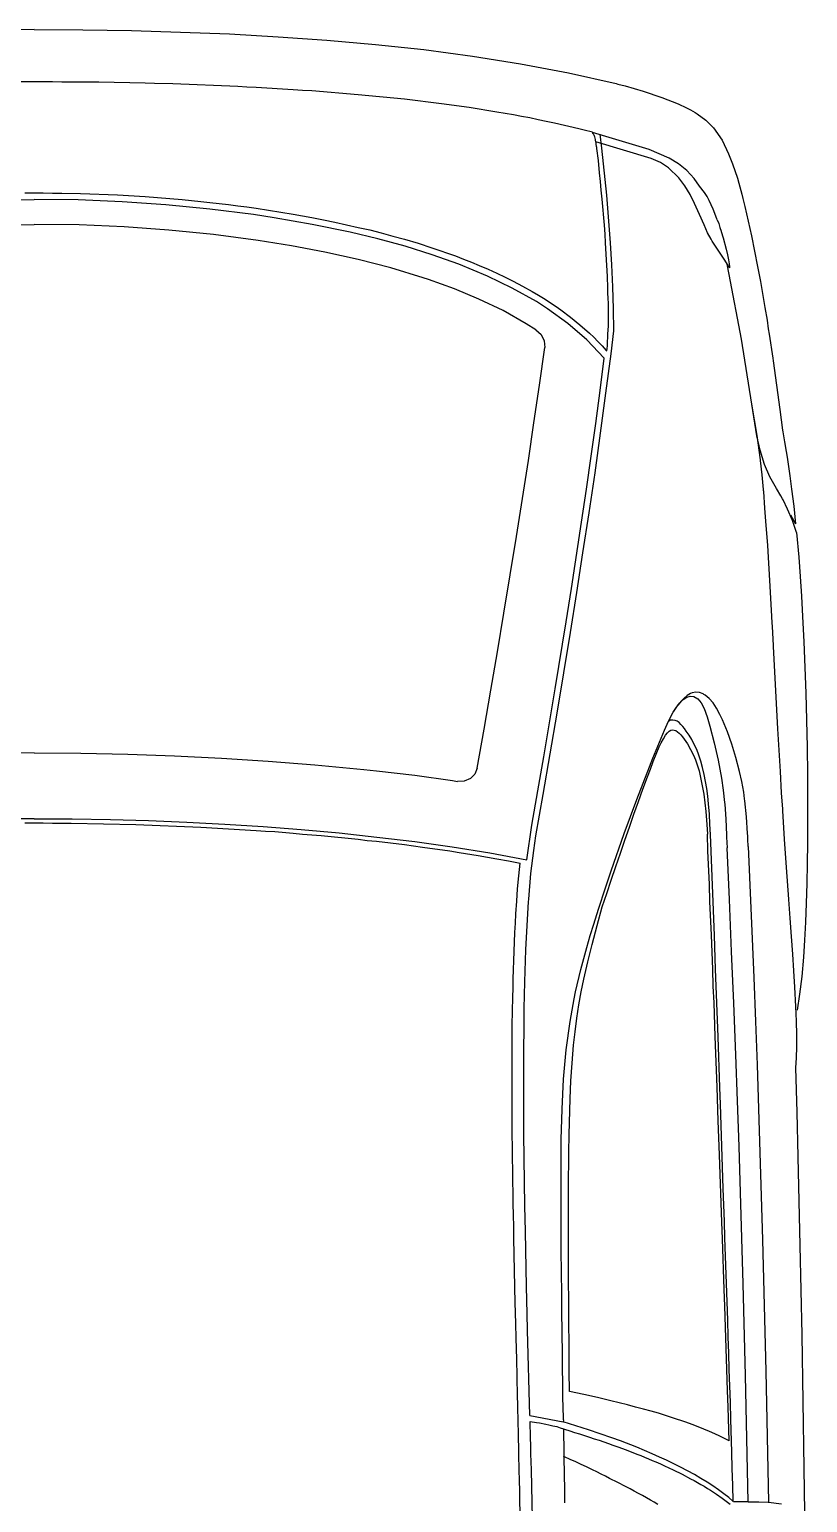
# Model space of a CAD drawing. Header units: millimetres. Extents: x -38686 to 870903, y -23218 to 232707.
# Drawn here: x 36920 to 37761, y 15950 to 17539 of the extents above; entities that cross this region are included whole.
import ezdxf

# ---------------------------------------------------------------- set-up
doc = ezdxf.new("R2010")
doc.units = ezdxf.units.MM
doc.header["$LTSCALE"] = 10
doc.layers.add('40 - Detail Outline', color=142, linetype='Continuous')

msp = doc.modelspace()

# ---------------------------------------------------------------- linework, layer by layer
at = {"layer": '40 - Detail Outline', "color": 252, "linetype": 'Continuous'}
for p, q in [((36924.98, 17539.495), (36872.18, 17539.095)), ((36924.98, 17539.495), (36977.78, 17539.095)), ((36977.78, 17539.095), (37030.38, 17538.295)), ((37030.38, 17538.295), (37083.18, 17536.695)), ((37083.18, 17536.695), (37135.98, 17534.695)), ((37135.98, 17534.695), (37188.58, 17531.695)), ((37188.58, 17531.695), (37241.18, 17527.895)), ((37241.18, 17527.895), (37293.78, 17523.295)), ((37293.78, 17523.295), (37346.18, 17517.695)), ((37346.18, 17517.695), (37398.58, 17510.695)), ((37398.58, 17510.695), (37450.58, 17502.495)), ((37450.58, 17502.495), (37502.38, 17492.695)), ((37502.38, 17492.695), (37553.98, 17481.095)), ((36944.98, 17482.895), (36904.98, 17482.895)), ((36954.98, 17482.695), (36944.98, 17482.895)), ((36974.98, 17482.695), (36954.98, 17482.695)), ((36984.98, 17482.495), (36974.98, 17482.695)), ((36994.98, 17482.495), (36984.98, 17482.495)), ((37044.98, 17481.495), (36994.98, 17482.495)), ((37054.98, 17481.095), (37044.98, 17481.495)), ((37074.98, 17480.695), (37054.98, 17481.095)), ((37144.98, 17477.895), (37074.98, 17480.695)), ((37154.98, 17477.295), (37144.98, 17477.895)), ((37164.98, 17476.895), (37154.98, 17477.295)), ((37204.98, 17474.495), (37164.98, 17476.895)), ((37214.98, 17473.695), (37204.98, 17474.495)), ((37224.98, 17473.095), (37214.98, 17473.695)), ((37274.98, 17469.095), (37224.98, 17473.095)), ((37553.98, 17481.095), (37555.78, 17480.495)), ((37555.78, 17480.495), (37563.58, 17478.695)), ((37563.58, 17478.695), (37582.98, 17472.895)), ((37324.98, 17464.095), (37274.98, 17469.095)), ((37364.98, 17459.295), (37324.98, 17464.095)), ((37394.98, 17455.095), (37364.98, 17459.295)), ((37582.98, 17472.895), (37602.98, 17466.095)), ((37602.98, 17466.095), (37620.78, 17459.095)), ((37620.78, 17459.095), (37629.78, 17454.895)), ((37424.98, 17450.295), (37394.98, 17455.095)), ((37433.78, 17448.895), (37424.98, 17450.295)), ((37442.78, 17447.295), (37433.78, 17448.895)), ((37451.58, 17445.695), (37442.78, 17447.295)), ((37460.58, 17444.095), (37451.58, 17445.695)), ((37469.38, 17442.095), (37460.58, 17444.095)), ((37478.18, 17440.295), (37469.38, 17442.095)), ((37629.78, 17454.895), (37634.18, 17452.695)), ((37634.18, 17452.695), (37639.18, 17449.895)), ((37639.18, 17449.895), (37641.38, 17448.495)), ((37641.38, 17448.495), (37650.58, 17441.495)), ((37650.58, 17441.495), (37658.98, 17433.295)), ((37487.18, 17438.295), (37478.18, 17440.295)), ((37513.58, 17432.295), (37487.18, 17438.295)), ((37519.38, 17430.895), (37513.58, 17432.295)), ((37528.18, 17428.695), (37519.38, 17430.895)), ((37528.18, 17427.495), (37527.78, 17427.495)), ((37589.38, 17410.095), (37528.07, 17428.46)), ((37528.78, 17427.095), (37528.18, 17427.495)), ((37529.38, 17426.495), (37528.78, 17427.095)), ((37529.78, 17425.895), (37529.38, 17426.495)), ((37529.98, 17425.295), (37529.78, 17425.895)), ((37538.38, 17411.495), (37536.38, 17426.495)), ((37658.98, 17433.295), (37668.38, 17420.095)), ((37530.38, 17424.495), (37529.98, 17425.295)), ((37530.78, 17423.495), (37530.38, 17424.495)), ((37531.18, 17422.095), (37530.78, 17423.495)), ((37531.38, 17420.895), (37531.18, 17422.095)), ((37531.58, 17419.495), (37531.38, 17420.895)), ((37531.78, 17418.295), (37531.58, 17419.495)), ((37591.78, 17400.095), (37531.748, 17418.319)), ((37532.18, 17416.895), (37531.78, 17418.295)), ((37532.38, 17415.695), (37532.18, 17416.895)), ((37532.58, 17413.095), (37532.38, 17415.695)), ((37532.78, 17412.095), (37532.58, 17413.095)), ((37532.98, 17410.895), (37532.78, 17412.095)), ((37534.58, 17397.895), (37532.98, 17410.895)), ((37543.78, 17360.495), (37538.38, 17411.495)), ((37610.98, 17400.495), (37589.58, 17410.095)), ((37668.38, 17420.095), (37675.18, 17405.295)), ((37535.98, 17384.895), (37534.58, 17397.895)), ((37601.58, 17395.895), (37591.78, 17400.095)), ((37610.38, 17390.095), (37601.58, 17395.895)), ((37620.98, 17394.295), (37610.98, 17400.495)), ((37630.18, 17387.095), (37620.98, 17394.295)), ((37675.18, 17405.295), (37679.58, 17394.495)), ((37679.58, 17394.495), (37684.78, 17378.895)), ((37536.98, 17375.495), (37535.98, 17384.895)), ((37621.38, 17379.495), (37610.38, 17390.095)), ((37627.98, 17370.695), (37621.38, 17379.495)), ((37638.18, 17378.495), (37630.18, 17387.095)), ((37643.847, 17370.495), (37638.18, 17378.495)), ((37684.78, 17378.895), (37686.18, 17373.695)), ((36914.98, 17363.095), (36934.98, 17363.095)), ((36934.98, 17363.095), (36944.98, 17362.895)), ((36944.98, 17362.895), (36954.98, 17362.895)), ((36954.98, 17362.895), (36974.98, 17362.495)), ((36974.98, 17362.495), (37014.98, 17360.895)), ((37537.78, 17366.095), (37536.98, 17375.495)), ((37538.78, 17356.495), (37537.78, 17366.095)), ((37633.58, 17361.295), (37627.98, 17370.695)), ((37649.18, 17363.495), (37643.847, 17370.495)), ((37651.98, 17359.295), (37649.18, 17363.495)), ((37686.18, 17373.695), (37689.58, 17361.895)), ((37689.58, 17361.895), (37690.78, 17356.895)), ((36877.38, 17355.495), (36924.98, 17356.095)), ((36972.58, 17355.495), (36924.98, 17356.095)), ((37019.98, 17353.495), (36972.58, 17355.495)), ((37014.98, 17360.895), (37044.98, 17359.095)), ((37067.38, 17350.295), (37019.98, 17353.495)), ((37044.98, 17359.095), (37084.98, 17355.895)), ((37114.78, 17345.695), (37067.38, 17350.295)), ((37084.98, 17355.895), (37104.98, 17353.895)), ((37104.98, 17353.895), (37114.98, 17352.695)), ((37114.98, 17352.695), (37124.98, 17351.695)), ((37124.98, 17351.695), (37134.98, 17350.495)), ((37134.98, 17350.495), (37144.98, 17349.095)), ((37144.98, 17349.095), (37154.98, 17347.895)), ((37154.98, 17347.895), (37164.98, 17346.495)), ((37164.98, 17346.495), (37204.98, 17340.095)), ((37541.18, 17328.295), (37538.78, 17356.495)), ((37547.78, 17309.295), (37543.78, 17360.495)), ((37638.58, 17351.495), (37633.58, 17361.295)), ((37643.98, 17339.695), (37638.58, 17351.495)), ((37654.38, 17354.895), (37651.98, 17359.295)), ((37656.58, 17350.295), (37654.38, 17354.895)), ((37658.58, 17345.495), (37656.58, 17350.295)), ((37690.78, 17356.895), (37692.98, 17348.295)), ((37692.98, 17348.295), (37699.98, 17316.695)), ((37161.98, 17339.695), (37114.78, 17345.695)), ((37184.38, 17336.295), (37161.98, 17339.695)), ((37225.58, 17329.095), (37184.38, 17336.295)), ((37204.98, 17340.095), (37224.98, 17336.495)), ((37224.98, 17336.495), (37237.58, 17334.095)), ((37237.58, 17334.095), (37249.98, 17331.495)), ((37249.98, 17331.495), (37262.58, 17328.695)), ((37648.78, 17328.495), (37643.98, 17339.695)), ((37660.58, 17340.895), (37658.58, 17345.495)), ((37662.83, 17334.145), (37660.58, 17340.895)), ((37662.83, 17334.145), (37664.58, 17329.895)), ((36876.38, 17328.495), (36924.98, 17329.095)), ((36973.58, 17328.495), (36924.98, 17329.095)), ((37022.18, 17326.495), (36973.58, 17328.495)), ((37070.58, 17322.895), (37022.18, 17326.495)), ((37118.98, 17318.095), (37070.58, 17322.895)), ((37167.18, 17311.695), (37118.98, 17318.095)), ((37266.58, 17320.695), (37225.58, 17329.095)), ((37262.58, 17328.695), (37274.98, 17325.895)), ((37296.18, 17313.495), (37266.58, 17320.695)), ((37274.98, 17325.895), (37287.58, 17323.095)), ((37287.58, 17323.095), (37299.98, 17319.895)), ((37299.98, 17319.895), (37312.58, 17316.495)), ((37312.58, 17316.495), (37324.98, 17313.095)), ((37541.78, 17318.695), (37541.18, 17328.295)), ((37542.38, 17309.295), (37541.78, 17318.695)), ((37652.58, 17320.095), (37648.78, 17328.495)), ((37656.38, 17313.295), (37652.58, 17320.095)), ((37664.58, 17329.895), (37665.98, 17325.695)), ((37665.98, 17325.695), (37667.18, 17321.695)), ((37667.18, 17321.695), (37667.38, 17321.295)), ((37667.38, 17321.295), (37669.38, 17314.695)), ((37669.38, 17314.695), (37672.58, 17302.495)), ((37699.98, 17316.695), (37706.58, 17283.495)), ((37203.18, 17305.895), (37167.18, 17311.695)), ((37239.18, 17299.095), (37203.18, 17305.895)), ((37274.98, 17291.095), (37239.18, 17299.095)), ((37325.78, 17305.495), (37296.18, 17313.495)), ((37324.98, 17313.095), (37339.78, 17308.695)), ((37355.18, 17296.295), (37325.78, 17305.495)), ((37339.78, 17308.695), (37354.78, 17303.895)), ((37354.78, 17303.895), (37363.38, 17301.095)), ((37363.38, 17301.095), (37371.78, 17298.095)), ((37543.18, 17297.095), (37542.38, 17309.295)), ((37549.18, 17285.495), (37547.78, 17309.295)), ((37657.58, 17311.095), (37656.38, 17313.295)), ((37669.18, 17293.695), (37657.58, 17311.095)), ((37672.58, 17302.495), (37673.98, 17296.295)), ((37310.38, 17282.095), (37274.98, 17291.095)), ((37383.98, 17286.095), (37355.18, 17296.295)), ((37371.78, 17298.095), (37380.38, 17295.095)), ((37380.38, 17295.095), (37388.98, 17291.695)), ((37414.98, 17273.295), (37383.98, 17286.095)), ((37388.98, 17291.695), (37397.38, 17288.495)), ((37397.38, 17288.495), (37405.98, 17284.895)), ((37405.98, 17284.895), (37415.58, 17280.695)), ((37544.38, 17272.695), (37543.18, 17297.095)), ((37550.18, 17261.695), (37549.18, 17285.495)), ((37671.18, 17290.495), (37669.18, 17293.695)), ((37673.98, 17285.895), (37671.18, 17290.495)), ((37675.98, 17274.895), (37673.78, 17286.295)), ((37673.98, 17296.295), (37675.18, 17290.895)), ((37675.98, 17282.495), (37673.98, 17285.895)), ((37675.18, 17290.895), (37675.98, 17286.495)), ((37675.98, 17286.495), (37676.38, 17283.495)), ((37676.38, 17282.295), (37675.98, 17282.495)), ((37676.38, 17283.495), (37676.38, 17282.295)), ((37706.58, 17283.495), (37709.58, 17267.295)), ((37345.38, 17271.495), (37310.38, 17282.095)), ((37350.98, 17269.495), (37345.38, 17271.495)), ((37379.18, 17259.495), (37350.98, 17269.495)), ((37441.58, 17260.295), (37414.98, 17273.295)), ((37415.58, 17280.695), (37424.98, 17276.495)), ((37424.98, 17276.495), (37433.78, 17272.295)), ((37433.78, 17272.295), (37442.38, 17267.895)), ((37442.38, 17267.895), (37452.78, 17262.495)), ((37544.78, 17260.495), (37544.38, 17272.695)), ((37689.18, 17205.095), (37675.98, 17274.895)), ((37709.58, 17267.295), (37714.38, 17239.495)), ((37405.58, 17248.495), (37379.18, 17259.495)), ((37467.58, 17245.895), (37441.58, 17260.295)), ((37452.78, 17262.495), (37462.98, 17256.695)), ((37462.98, 17256.695), (37469.98, 17252.695)), ((37469.98, 17252.695), (37476.98, 17248.295)), ((37544.98, 17254.895), (37544.78, 17260.495)), ((37545.18, 17249.495), (37544.98, 17254.895)), ((37550.98, 17237.895), (37550.18, 17261.695)), ((37431.58, 17236.095), (37405.58, 17248.495)), ((37456.58, 17221.895), (37431.58, 17236.095)), ((37479.78, 17238.095), (37467.58, 17245.895)), ((37476.98, 17248.295), (37483.78, 17243.895)), ((37501.58, 17222.095), (37479.78, 17238.095)), ((37483.78, 17243.895), (37488.98, 17240.495)), ((37488.98, 17240.495), (37493.98, 17236.895)), ((37493.98, 17236.895), (37504.38, 17229.095)), ((37545.38, 17243.895), (37545.18, 17249.495)), ((37545.38, 17238.495), (37545.38, 17243.895)), ((37545.58, 17232.895), (37545.38, 17238.495)), ((37551.38, 17214.095), (37550.98, 17237.895)), ((37714.38, 17239.495), (37716.78, 17225.695)), ((37466.98, 17215.295), (37456.58, 17221.895)), ((37522.18, 17204.495), (37501.58, 17222.095)), ((37504.38, 17229.095), (37514.58, 17220.695)), ((37514.58, 17220.695), (37524.98, 17211.695)), ((37544.98, 17211.095), (37545.38, 17219.295)), ((37545.38, 17227.495), (37545.58, 17232.895)), ((37545.38, 17219.295), (37545.38, 17227.495)), ((37716.78, 17225.695), (37718.18, 17216.495)), ((37466.98, 17215.295), (37472.78, 17210.095)), ((37472.78, 17210.095), (37476.18, 17203.295)), ((37476.18, 17203.295), (37476.58, 17196.095)), ((37540.98, 17184.895), (37522.18, 17204.495)), ((37524.98, 17211.695), (37529.78, 17207.295)), ((37529.78, 17207.295), (37534.18, 17202.695)), ((37544.58, 17202.695), (37544.98, 17206.895)), ((37544.98, 17206.895), (37544.98, 17211.095)), ((37548.38, 17189.495), (37551.38, 17214.095)), ((37700.38, 17135.095), (37689.18, 17205.095)), ((37718.18, 17216.495), (37719.18, 17210.495)), ((37719.18, 17210.495), (37723.18, 17184.895)), ((37470.98, 17155.495), (37476.58, 17196.095)), ((37534.18, 17202.695), (37538.78, 17197.895)), ((37538.78, 17197.895), (37543.18, 17193.095)), ((37542.78, 17146.895), (37548.38, 17189.495)), ((37543.18, 17193.095), (37543.78, 17192.495)), ((37543.78, 17192.895), (37543.98, 17194.495)), ((37543.78, 17192.495), (37543.78, 17192.895)), ((37543.98, 17194.495), (37544.38, 17198.695)), ((37544.38, 17198.695), (37544.58, 17202.695)), ((37536.38, 17149.695), (37540.98, 17184.895)), ((37723.18, 17184.895), (37723.58, 17181.695)), ((37723.58, 17181.695), (37730.78, 17129.295)), ((37464.98, 17114.895), (37470.98, 17155.495)), ((37531.78, 17114.295), (37536.38, 17149.695)), ((37536.98, 17103.895), (37542.78, 17146.895)), ((37705.78, 17100.895), (37700.38, 17135.095)), ((37706.18, 17101.095), (37700.38, 17135.095)), ((37730.78, 17129.295), (37733.38, 17106.895)), ((37458.98, 17074.095), (37464.98, 17114.895)), ((37526.78, 17078.895), (37531.78, 17114.295)), ((37530.98, 17060.895), (37536.98, 17103.895)), ((37709.38, 17085.295), (37705.78, 17100.895)), ((37709.58, 17075.095), (37706.18, 17101.095)), ((37733.38, 17106.895), (37733.78, 17105.095)), ((37733.78, 17105.095), (37735.78, 17094.295)), ((37735.78, 17094.295), (37737.58, 17084.095)), ((37521.78, 17043.295), (37526.78, 17078.895)), ((37714.18, 17070.095), (37709.38, 17085.295)), ((37737.58, 17084.095), (37738.58, 17077.895)), ((37738.58, 17077.895), (37741.58, 17057.895)), ((37446.18, 16992.095), (37458.98, 17074.095)), ((37524.58, 17017.895), (37530.98, 17060.895)), ((37709.58, 17074.695), (37709.58, 17075.095)), ((37709.78, 17074.295), (37709.58, 17074.695)), ((37711.38, 17058.895), (37709.78, 17074.295)), ((37719.98, 17056.695), (37714.18, 17070.095)), ((37712.98, 17042.895), (37711.38, 17058.895)), ((37727.18, 17043.895), (37719.98, 17056.695)), ((37731.78, 17036.095), (37727.18, 17043.895)), ((37741.58, 17057.895), (37743.18, 17043.295)), ((37516.38, 17007.695), (37521.78, 17043.295)), ((37712.98, 17041.895), (37712.98, 17042.895)), ((37713.18, 17040.895), (37712.98, 17041.895)), ((37714.58, 17022.895), (37713.18, 17040.895)), ((37733.58, 17032.895), (37731.78, 17036.095)), ((37734.18, 17031.695), (37733.58, 17032.895)), ((37738.98, 17021.895), (37734.18, 17031.695)), ((37743.18, 17043.295), (37745.58, 17025.095)), ((37517.98, 16974.495), (37524.58, 17017.895)), ((37715.98, 17004.095), (37714.58, 17022.895)), ((37744.38, 17009.495), (37738.98, 17021.895)), ((37741.98, 17015.495), (37747.58, 17005.895)), ((37745.58, 17025.095), (37747.58, 17005.895)), ((37505.58, 16936.095), (37516.38, 17007.695)), ((37717.58, 16982.895), (37715.98, 17004.095)), ((37748.58, 16996.695), (37744.38, 17009.495)), ((37748.58, 16996.695), (37750.98, 16970.095)), ((37439.38, 16950.895), (37446.18, 16992.095)), ((37717.98, 16975.895), (37717.58, 16982.895)), ((37511.38, 16931.695), (37517.98, 16974.495)), ((37719.98, 16944.695), (37717.98, 16975.895)), ((37750.98, 16970.095), (37752.58, 16949.095)), ((37432.58, 16909.495), (37439.38, 16950.895)), ((37752.58, 16949.095), (37753.98, 16927.695)), ((37499.78, 16900.095), (37505.58, 16936.095)), ((37721.58, 16912.695), (37719.98, 16944.695)), ((37504.38, 16888.495), (37511.38, 16931.695)), ((37753.98, 16927.695), (37755.18, 16905.895)), ((37425.58, 16867.895), (37432.58, 16909.495)), ((37722.38, 16898.895), (37721.58, 16912.695)), ((37755.18, 16905.895), (37756.58, 16878.495)), ((37487.78, 16827.695), (37499.78, 16900.095)), ((37497.18, 16845.095), (37504.38, 16888.495)), ((37722.58, 16895.095), (37722.38, 16898.895)), ((37723.78, 16874.695), (37722.58, 16895.095)), ((37723.78, 16873.495), (37723.78, 16874.695)), ((37728.58, 16784.695), (37723.78, 16873.495)), ((37756.58, 16878.495), (37757.58, 16850.895)), ((37418.38, 16826.295), (37425.58, 16867.895)), ((37489.98, 16801.495), (37497.18, 16845.095)), ((37757.58, 16850.895), (37758.58, 16823.095)), ((37411.18, 16784.295), (37418.38, 16826.295)), ((37481.78, 16791.295), (37487.78, 16827.695)), ((37634.18, 16822.695), (37630.38, 16820.495)), ((37635.98, 16823.495), (37634.18, 16822.695)), ((37639.98, 16824.095), (37635.98, 16823.495)), ((37643.78, 16823.895), (37639.98, 16824.095)), ((37647.78, 16822.295), (37643.78, 16823.895)), ((37648.38, 16821.895), (37647.78, 16822.295)), ((37649.98, 16821.095), (37648.38, 16821.895)), ((37758.58, 16823.095), (37759.38, 16793.895)), ((37615.38, 16802.495), (37618.98, 16808.095)), ((37620.58, 16810.495), (37616.98, 16805.095)), ((37618.98, 16808.095), (37622.58, 16812.695)), ((37620.78, 16810.695), (37620.58, 16810.495)), ((37623.98, 16814.695), (37620.78, 16810.695)), ((37622.58, 16812.695), (37626.18, 16816.495)), ((37626.78, 16817.495), (37623.98, 16814.695)), ((37626.18, 16816.495), (37629.98, 16818.895)), ((37630.38, 16820.495), (37626.78, 16817.495)), ((37629.98, 16818.895), (37633.58, 16820.095)), ((37633.58, 16820.095), (37637.78, 16819.695)), ((37637.78, 16819.695), (37641.98, 16817.095)), ((37641.98, 16817.095), (37645.58, 16812.695)), ((37645.58, 16812.695), (37648.78, 16806.495)), ((37648.78, 16806.495), (37652.18, 16797.695)), ((37654.38, 16817.295), (37649.98, 16821.095)), ((37658.58, 16812.695), (37654.38, 16817.295)), ((37662.38, 16806.895), (37658.58, 16812.695)), ((37665.78, 16800.295), (37662.38, 16806.895)), ((37475.58, 16754.495), (37481.78, 16791.295)), ((37482.38, 16757.695), (37489.98, 16801.495)), ((37605.98, 16783.295), (37610.38, 16792.895)), ((37612.58, 16793.895), (37610.18, 16792.695)), ((37610.38, 16792.895), (37615.38, 16802.495)), ((37615.18, 16794.095), (37612.58, 16793.895)), ((37617.58, 16793.695), (37615.18, 16794.095)), ((37616.18, 16803.695), (37615.78, 16803.095)), ((37616.38, 16804.095), (37616.18, 16803.695)), ((37616.98, 16805.095), (37616.38, 16804.095)), ((37619.58, 16792.895), (37617.58, 16793.695)), ((37621.78, 16791.495), (37619.58, 16792.895)), ((37623.78, 16789.495), (37621.78, 16791.495)), ((37625.78, 16787.295), (37623.78, 16789.495)), ((37652.18, 16797.695), (37655.18, 16787.495)), ((37668.78, 16794.295), (37665.78, 16800.295)), ((37673.98, 16781.495), (37668.78, 16794.295)), ((37759.38, 16793.895), (37759.98, 16764.695)), ((37403.78, 16742.295), (37411.18, 16784.295)), ((37593.58, 16752.895), (37605.98, 16783.295)), ((37602.38, 16769.695), (37604.78, 16773.895)), ((37604.78, 16773.895), (37606.98, 16777.695)), ((37606.98, 16777.695), (37609.18, 16780.295)), ((37609.18, 16780.295), (37611.18, 16782.295)), ((37611.18, 16782.295), (37612.98, 16783.295)), ((37612.98, 16783.295), (37614.78, 16783.495)), ((37614.78, 16783.495), (37616.58, 16783.295)), ((37616.58, 16783.295), (37618.18, 16782.695)), ((37618.18, 16782.695), (37620.18, 16781.495)), ((37620.18, 16781.495), (37621.98, 16780.095)), ((37621.98, 16780.095), (37623.78, 16778.095)), ((37623.78, 16778.095), (37625.58, 16775.895)), ((37625.58, 16775.895), (37627.38, 16773.495)), ((37627.78, 16784.895), (37625.78, 16787.295)), ((37627.38, 16773.495), (37630.78, 16768.295)), ((37629.58, 16782.295), (37627.78, 16784.895)), ((37632.58, 16777.695), (37629.58, 16782.295)), ((37635.38, 16773.095), (37632.58, 16777.695)), ((37655.18, 16787.495), (37659.78, 16769.495)), ((37678.78, 16768.095), (37673.98, 16781.495)), ((37729.78, 16761.695), (37728.58, 16784.695)), ((36924.98, 16758.695), (36874.38, 16758.295)), ((36924.98, 16758.695), (36975.58, 16758.295)), ((36975.58, 16758.295), (37026.18, 16757.295)), ((37474.78, 16713.695), (37482.38, 16757.695)), ((37596.98, 16757.495), (37600.38, 16765.095)), ((37600.38, 16765.095), (37602.38, 16769.695)), ((37630.78, 16768.295), (37633.98, 16762.495)), ((37633.98, 16762.495), (37637.18, 16756.295)), ((37638.18, 16767.895), (37635.38, 16773.095)), ((37640.78, 16762.295), (37638.18, 16767.895)), ((37643.18, 16756.295), (37640.78, 16762.295)), ((37659.78, 16769.495), (37663.98, 16750.695)), ((37683.18, 16753.695), (37678.78, 16768.095)), ((37731.18, 16738.495), (37729.78, 16761.695)), ((37759.98, 16764.695), (37760.38, 16735.495)), ((37026.18, 16757.295), (37076.78, 16755.495)), ((37076.78, 16755.495), (37127.38, 16753.095)), ((37127.38, 16753.095), (37177.78, 16749.895)), ((37177.78, 16749.895), (37228.18, 16745.895)), ((37228.18, 16745.895), (37281.38, 16740.895)), ((37403.78, 16742.295), (37401.18, 16735.895)), ((37469.18, 16717.695), (37475.58, 16754.495)), ((37575.98, 16708.295), (37589.78, 16743.695)), ((37589.78, 16743.695), (37593.58, 16752.895)), ((37590.78, 16741.295), (37593.78, 16749.495)), ((37593.78, 16749.495), (37596.98, 16757.495)), ((37637.18, 16756.295), (37639.38, 16751.295)), ((37639.38, 16751.295), (37641.38, 16745.895)), ((37641.38, 16745.895), (37643.38, 16739.295)), ((37645.38, 16749.695), (37643.18, 16756.295)), ((37647.18, 16742.895), (37645.38, 16749.695)), ((37648.98, 16735.495), (37647.18, 16742.895)), ((37663.98, 16750.695), (37667.58, 16731.295)), ((37687.18, 16738.695), (37683.18, 16753.695)), ((37281.38, 16740.895), (37294.98, 16739.295)), ((37294.98, 16739.295), (37336.18, 16734.495)), ((37336.18, 16734.495), (37376.98, 16728.895)), ((37376.98, 16728.895), (37382.38, 16727.895)), ((37389.78, 16728.295), (37382.38, 16727.895)), ((37396.38, 16730.895), (37389.78, 16728.295)), ((37401.18, 16735.895), (37396.38, 16730.895)), ((37582.78, 16719.695), (37587.58, 16732.895)), ((37587.58, 16732.895), (37590.78, 16741.295)), ((37643.38, 16739.295), (37644.98, 16732.095)), ((37644.98, 16732.095), (37646.78, 16723.295)), ((37650.38, 16727.895), (37648.98, 16735.495)), ((37651.78, 16720.095), (37650.38, 16727.895)), ((37667.58, 16731.295), (37669.58, 16718.495)), ((37689.58, 16727.695), (37687.18, 16738.695)), ((37691.58, 16716.295), (37689.58, 16727.695)), ((37732.58, 16715.495), (37731.18, 16738.495)), ((37760.38, 16735.495), (37760.58, 16710.695)), ((37462.78, 16680.695), (37469.18, 16717.695)), ((37467.18, 16669.295), (37474.78, 16713.695)), ((37577.78, 16706.095), (37582.78, 16719.695)), ((37646.78, 16723.295), (37648.38, 16714.295)), ((37648.38, 16714.295), (37649.78, 16704.895)), ((37652.78, 16711.895), (37651.78, 16720.095)), ((37653.58, 16703.695), (37652.78, 16711.895)), ((37669.58, 16718.495), (37670.98, 16705.095)), ((37692.58, 16709.095), (37691.58, 16716.295)), ((37733.78, 16698.095), (37732.58, 16715.495)), ((37760.58, 16710.695), (37760.58, 16661.295)), ((37562.58, 16671.695), (37575.98, 16708.295)), ((37572.98, 16692.495), (37577.78, 16706.095)), ((37649.78, 16704.895), (37650.78, 16695.495)), ((37650.78, 16695.495), (37651.58, 16686.095)), ((37654.58, 16692.695), (37653.58, 16703.695)), ((37670.98, 16705.095), (37671.18, 16703.295)), ((37671.18, 16703.295), (37672.18, 16687.295)), ((37692.78, 16707.095), (37692.58, 16709.095)), ((37694.58, 16689.695), (37692.78, 16707.095)), ((37733.78, 16696.095), (37733.78, 16698.095)), ((37735.78, 16665.695), (37733.78, 16696.095)), ((36924.98, 16687.695), (36883.78, 16687.495)), ((36914.98, 16683.095), (36934.98, 16683.095)), ((36924.98, 16687.695), (36966.18, 16687.495)), ((36934.98, 16683.095), (36944.98, 16682.895)), ((36944.98, 16682.895), (36964.98, 16682.895)), ((36964.98, 16682.895), (37034.98, 16681.495)), ((36966.18, 16687.495), (37007.58, 16686.695)), ((37007.58, 16686.695), (37048.78, 16685.695)), ((37034.98, 16681.495), (37104.98, 16678.695)), ((37048.78, 16685.695), (37089.98, 16683.895)), ((37089.98, 16683.895), (37131.18, 16681.895)), ((37104.98, 16678.695), (37164.98, 16675.095)), ((37131.18, 16681.895), (37172.38, 16679.295)), ((37172.38, 16679.295), (37213.58, 16676.095)), ((37457.18, 16643.095), (37462.78, 16680.695)), ((37563.18, 16664.495), (37568.18, 16678.495)), ((37568.18, 16678.495), (37572.98, 16692.495)), ((37651.58, 16686.095), (37652.18, 16676.495)), ((37655.18, 16681.695), (37654.58, 16692.695)), ((37655.58, 16670.695), (37655.18, 16681.695)), ((37672.18, 16687.295), (37672.98, 16670.095)), ((37695.78, 16671.695), (37694.58, 16689.695)), ((37164.98, 16675.095), (37174.98, 16674.295)), ((37174.98, 16674.295), (37184.98, 16673.695)), ((37184.98, 16673.695), (37204.98, 16672.095)), ((37204.98, 16672.095), (37214.98, 16671.095)), ((37213.58, 16676.095), (37254.58, 16672.295)), ((37214.98, 16671.095), (37234.98, 16669.495)), ((37234.98, 16669.495), (37274.98, 16665.495)), ((37254.58, 16672.295), (37295.38, 16667.895)), ((37274.98, 16665.495), (37284.98, 16664.295)), ((37284.98, 16664.295), (37294.98, 16663.295)), ((37294.98, 16663.295), (37324.98, 16659.695)), ((37295.38, 16667.895), (37336.18, 16662.895)), ((37336.18, 16662.895), (37376.78, 16657.295)), ((37464.78, 16653.295), (37467.18, 16669.295)), ((37548.38, 16631.495), (37562.58, 16671.695)), ((37558.38, 16650.295), (37563.18, 16664.495)), ((37652.18, 16676.495), (37652.38, 16671.095)), ((37652.98, 16652.895), (37652.38, 16671.095)), ((37657.18, 16634.295), (37655.58, 16670.695)), ((37672.98, 16670.095), (37672.98, 16667.695)), ((37672.98, 16667.695), (37673.58, 16656.095)), ((37695.98, 16669.095), (37695.78, 16671.695)), ((37696.18, 16665.695), (37695.98, 16669.095)), ((37696.58, 16657.695), (37696.18, 16665.695)), ((37737.78, 16635.095), (37735.78, 16665.695)), ((37324.98, 16659.695), (37334.78, 16658.295)), ((37334.78, 16658.295), (37344.78, 16657.095)), ((37344.78, 16657.095), (37374.18, 16652.895)), ((37374.18, 16652.895), (37384.18, 16651.295)), ((37376.78, 16657.295), (37417.18, 16650.695)), ((37384.18, 16651.295), (37404.58, 16648.095)), ((37404.58, 16648.095), (37424.98, 16644.495)), ((37417.18, 16650.695), (37457.18, 16643.095)), ((37461.78, 16628.695), (37464.78, 16653.295)), ((37553.38, 16636.095), (37558.38, 16650.295)), ((37654.58, 16616.495), (37652.98, 16652.895)), ((37676.18, 16600.295), (37673.58, 16656.095)), ((37696.58, 16657.695), (37702.58, 16516.095)), ((37760.58, 16661.295), (37760.18, 16639.295)), ((37424.98, 16644.495), (37437.58, 16642.295)), ((37437.58, 16642.295), (37449.98, 16639.695)), ((37448.58, 16625.895), (37449.38, 16632.895)), ((37449.38, 16632.895), (37449.98, 16639.695)), ((37542.18, 16612.895), (37548.38, 16631.495)), ((37548.38, 16621.495), (37553.38, 16636.095)), ((37657.78, 16616.095), (37657.18, 16634.295)), ((37740.38, 16600.695), (37737.78, 16635.095)), ((37760.18, 16639.295), (37759.78, 16617.695)), ((37447.38, 16612.095), (37448.58, 16625.895)), ((37459.38, 16600.695), (37461.78, 16628.695)), ((37543.58, 16606.895), (37548.38, 16621.495)), ((37655.18, 16598.295), (37654.58, 16616.495)), ((37658.58, 16597.895), (37657.78, 16616.095)), ((37759.78, 16617.695), (37759.18, 16596.495)), ((37445.58, 16584.895), (37446.38, 16598.695)), ((37446.38, 16598.695), (37447.38, 16612.095)), ((37459.18, 16598.095), (37459.38, 16600.695)), ((37534.78, 16589.895), (37542.18, 16612.895)), ((37538.78, 16592.495), (37543.58, 16606.895)), ((37678.58, 16544.495), (37676.18, 16600.295)), ((37740.38, 16600.495), (37740.38, 16600.695)), ((37741.78, 16580.295), (37740.38, 16600.495)), ((37444.98, 16574.895), (37445.58, 16584.895)), ((37457.58, 16572.295), (37459.18, 16598.095)), ((37529.78, 16573.895), (37534.78, 16589.895)), ((37533.38, 16572.295), (37538.78, 16592.495)), ((37656.78, 16561.895), (37655.18, 16598.295)), ((37659.18, 16579.695), (37658.58, 16597.895)), ((37759.18, 16596.495), (37758.38, 16576.095)), ((37444.38, 16564.695), (37444.98, 16574.895)), ((37456.38, 16546.095), (37457.58, 16572.295)), ((37525.78, 16561.495), (37529.78, 16573.895)), ((37527.98, 16551.895), (37533.38, 16572.295)), ((37659.98, 16561.495), (37659.18, 16579.695)), ((37743.18, 16560.495), (37741.78, 16580.295)), ((37758.38, 16576.095), (37757.38, 16556.695)), ((37443.18, 16534.495), (37443.98, 16554.495)), ((37443.98, 16554.495), (37444.38, 16564.695)), ((37521.98, 16548.495), (37525.78, 16561.495)), ((37523.38, 16533.295), (37527.98, 16551.895)), ((37657.38, 16543.695), (37656.78, 16561.895)), ((37661.18, 16525.095), (37659.98, 16561.495)), ((37744.58, 16541.495), (37743.18, 16560.495)), ((37757.38, 16556.695), (37756.18, 16538.095)), ((37455.18, 16511.495), (37456.38, 16546.095)), ((37515.58, 16524.895), (37521.98, 16548.495)), ((37658.18, 16525.295), (37657.38, 16543.695)), ((37680.98, 16488.495), (37678.58, 16544.495)), ((37745.78, 16523.295), (37744.58, 16541.495)), ((37756.18, 16538.095), (37754.38, 16517.295)), ((37442.58, 16514.695), (37442.98, 16524.695)), ((37442.98, 16524.695), (37443.18, 16534.495)), ((37509.98, 16500.695), (37515.58, 16524.895)), ((37518.98, 16514.495), (37523.38, 16533.295)), ((37658.78, 16507.095), (37658.18, 16525.295)), ((37661.98, 16506.895), (37661.18, 16525.095)), ((37746.78, 16505.895), (37745.78, 16523.295)), ((37442.18, 16494.895), (37442.38, 16504.695)), ((37442.38, 16504.695), (37442.58, 16514.695)), ((37454.58, 16482.695), (37455.18, 16511.495)), ((37516.18, 16500.695), (37518.98, 16514.495)), ((37659.58, 16488.895), (37658.78, 16507.095)), ((37663.18, 16470.495), (37661.98, 16506.895)), ((37702.58, 16516.095), (37704.38, 16468.895)), ((37747.98, 16484.895), (37746.78, 16505.895)), ((37754.38, 16517.295), (37751.98, 16498.295)), ((37441.58, 16464.895), (37442.18, 16494.895)), ((37503.98, 16468.695), (37508.58, 16493.295)), ((37508.58, 16493.295), (37509.98, 16500.695)), ((37513.38, 16486.695), (37516.18, 16500.695)), ((37660.78, 16452.495), (37659.58, 16488.895)), ((37682.98, 16432.695), (37680.98, 16488.495)), ((37751.98, 16498.295), (37749.38, 16481.095)), ((37453.98, 16417.095), (37454.58, 16482.695)), ((37509.38, 16457.695), (37511.18, 16472.295)), ((37511.18, 16472.295), (37513.38, 16486.695)), ((37748.78, 16469.095), (37747.98, 16484.895)), ((37441.58, 16444.895), (37441.58, 16464.895)), ((37499.98, 16438.095), (37503.98, 16468.695)), ((37507.78, 16443.095), (37509.38, 16457.695)), ((37663.98, 16452.295), (37663.18, 16470.495)), ((37704.38, 16468.895), (37705.98, 16421.895)), ((37748.98, 16454.495), (37748.78, 16469.095)), ((37441.38, 16434.895), (37441.58, 16444.895)), ((37506.18, 16423.895), (37507.78, 16443.095)), ((37661.58, 16434.295), (37660.78, 16452.495)), ((37665.78, 16397.695), (37663.98, 16452.295)), ((37748.78, 16429.495), (37748.98, 16441.295)), ((37748.98, 16441.295), (37748.98, 16454.495)), ((37441.38, 16364.895), (37441.38, 16434.895)), ((37496.98, 16406.495), (37499.98, 16438.095)), ((37504.98, 16404.695), (37506.18, 16423.895)), ((37662.18, 16416.095), (37661.58, 16434.295)), ((37684.78, 16383.295), (37682.98, 16432.695)), ((37747.98, 16418.895), (37748.78, 16429.495)), ((37454.18, 16350.495), (37453.98, 16417.095)), ((37662.98, 16397.895), (37662.18, 16416.095)), ((37705.98, 16421.895), (37707.58, 16374.695)), ((37749.18, 16370.895), (37747.78, 16418.895)), ((37495.38, 16374.295), (37496.98, 16406.495)), ((37504.18, 16385.495), (37504.98, 16404.695)), ((37664.18, 16361.495), (37662.98, 16397.895)), ((37666.58, 16379.495), (37665.78, 16397.695)), ((37502.98, 16346.695), (37504.18, 16385.495)), ((37669.58, 16288.495), (37666.58, 16379.495)), ((37686.58, 16333.695), (37684.78, 16383.295)), ((37441.58, 16354.895), (37441.38, 16364.895)), ((37494.58, 16341.295), (37495.38, 16374.295)), ((37664.78, 16343.095), (37664.18, 16361.495)), ((37707.58, 16374.695), (37711.78, 16233.095)), ((37750.38, 16322.895), (37749.18, 16370.895)), ((37441.58, 16344.895), (37441.58, 16354.895)), ((37441.78, 16334.895), (37441.58, 16344.895)), ((37454.18, 16347.095), (37454.18, 16350.495)), ((37455.18, 16269.695), (37454.18, 16347.095)), ((37502.58, 16327.295), (37502.98, 16346.695)), ((37441.78, 16324.895), (37441.78, 16334.895)), ((37494.38, 16313.495), (37494.58, 16341.295)), ((37665.58, 16324.895), (37664.78, 16343.095)), ((37688.18, 16284.295), (37686.58, 16333.695)), ((37442.18, 16304.895), (37441.78, 16324.895)), ((37494.38, 16267.495), (37494.38, 16313.495)), ((37502.18, 16288.495), (37502.58, 16327.295)), ((37667.98, 16252.095), (37665.58, 16324.895)), ((37751.38, 16274.895), (37750.38, 16322.895)), ((37442.18, 16294.895), (37442.18, 16304.895)), ((37442.38, 16284.895), (37442.18, 16294.895)), ((37442.58, 16272.495), (37442.38, 16284.895)), ((37502.18, 16224.295), (37502.18, 16288.495)), ((37670.78, 16252.895), (37669.58, 16288.495)), ((37690.98, 16185.495), (37688.18, 16284.295)), ((37442.78, 16259.895), (37442.58, 16272.495)), ((37455.78, 16242.095), (37455.18, 16269.695)), ((37494.58, 16221.095), (37494.38, 16267.495)), ((37752.58, 16226.895), (37751.38, 16274.895)), ((37443.18, 16247.495), (37442.78, 16259.895)), ((37668.78, 16234.095), (37667.98, 16252.095)), ((37671.38, 16235.295), (37670.78, 16252.895)), ((37443.38, 16234.895), (37443.18, 16247.495)), ((37444.78, 16164.895), (37443.38, 16234.895)), ((37456.98, 16182.895), (37455.78, 16242.095)), ((37670.58, 16179.495), (37668.78, 16234.095)), ((37674.38, 16146.295), (37671.38, 16235.295)), ((37711.78, 16233.095), (37715.38, 16091.495)), ((37494.98, 16175.295), (37494.58, 16221.095)), ((37502.38, 16205.895), (37502.18, 16224.295)), ((37753.58, 16178.895), (37752.58, 16226.895)), ((37502.38, 16187.295), (37502.38, 16205.895)), ((37502.58, 16168.895), (37502.38, 16187.295)), ((37693.38, 16086.695), (37690.98, 16185.495)), ((37457.78, 16153.295), (37456.98, 16182.895)), ((37495.18, 16156.495), (37494.98, 16175.295)), ((37671.18, 16161.495), (37670.58, 16179.495)), ((37754.58, 16130.695), (37753.58, 16178.895)), ((37445.18, 16154.895), (37444.78, 16164.895)), ((37445.98, 16114.895), (37445.18, 16154.895)), ((37495.78, 16109.895), (37495.18, 16156.495)), ((37502.58, 16150.495), (37502.58, 16168.895)), ((37674.18, 16070.495), (37671.18, 16161.495)), ((37458.18, 16135.695), (37457.78, 16153.295)), ((37502.98, 16113.695), (37502.58, 16150.495)), ((37674.78, 16128.495), (37674.38, 16146.295)), ((37460.38, 16043.695), (37458.18, 16135.695)), ((37675.38, 16110.695), (37674.78, 16128.495)), ((37756.98, 15986.695), (37754.58, 16130.695)), ((37446.38, 16104.895), (37445.98, 16114.895)), ((37496.38, 16063.495), (37495.78, 16109.895)), ((37503.18, 16091.495), (37502.98, 16113.695)), ((37675.98, 16093.095), (37675.38, 16110.695)), ((37447.18, 16064.895), (37446.38, 16104.895)), ((37503.58, 16069.295), (37503.18, 16091.495)), ((37677.18, 16057.495), (37675.98, 16093.095)), ((37715.38, 16091.495), (37718.38, 15949.895)), ((37694.98, 16018.695), (37693.38, 16086.695)), ((37447.58, 16054.895), (37447.18, 16064.895)), ((37496.78, 16040.895), (37496.38, 16063.495)), ((37518.98, 16066.095), (37503.58, 16069.295)), ((37533.78, 16062.895), (37518.98, 16066.095)), ((37547.98, 16059.495), (37533.78, 16062.895)), ((37557.18, 16057.295), (37547.98, 16059.495)), ((37674.78, 16052.495), (37674.18, 16070.495)), ((37447.98, 16034.895), (37447.58, 16054.895)), ((37460.38, 16043.695), (37496.58, 16036.695)), ((37566.18, 16055.095), (37557.18, 16057.295)), ((37574.78, 16052.695), (37566.18, 16055.095)), ((37583.38, 16050.495), (37574.78, 16052.695)), ((37591.58, 16048.095), (37583.38, 16050.495)), ((37599.58, 16045.895), (37591.58, 16048.095)), ((37607.18, 16043.495), (37599.58, 16045.895)), ((37614.58, 16041.095), (37607.18, 16043.495)), ((37675.98, 16016.095), (37674.78, 16052.495)), ((37677.58, 16039.695), (37677.18, 16057.495)), ((37448.18, 16026.295), (37447.98, 16034.895)), ((37448.38, 16017.895), (37448.18, 16026.295)), ((37461.38, 16019.695), (37460.98, 16036.895)), ((37460.98, 16036.895), (37467.78, 16036.095)), ((37467.78, 16036.095), (37470.98, 16035.495)), ((37470.98, 16035.495), (37477.78, 16034.295)), ((37477.78, 16034.295), (37480.98, 16033.495)), ((37480.98, 16033.495), (37485.38, 16032.495)), ((37485.38, 16032.495), (37489.58, 16031.495)), ((37489.58, 16031.495), (37493.38, 16030.295)), ((37493.38, 16030.295), (37496.98, 16029.295)), ((37496.78, 16038.695), (37496.58, 16036.695)), ((37510.38, 16032.495), (37496.58, 16036.695)), ((37496.78, 16038.695), (37496.78, 16040.895)), ((37496.98, 16029.295), (37496.98, 16020.495)), ((37496.98, 16029.295), (37497.18, 16028.895)), ((37497.18, 16028.895), (37498.18, 16028.695)), ((37498.18, 16028.695), (37503.78, 16026.895)), ((37503.78, 16026.895), (37508.98, 16025.295)), ((37523.78, 16028.095), (37510.38, 16032.495)), ((37536.58, 16023.895), (37523.78, 16028.095)), ((37628.98, 16036.295), (37614.58, 16041.095)), ((37635.78, 16033.895), (37628.98, 16036.295)), ((37642.38, 16031.295), (37635.78, 16033.895)), ((37648.58, 16028.895), (37642.38, 16031.295)), ((37654.58, 16026.295), (37648.58, 16028.895)), ((37660.38, 16023.695), (37654.58, 16026.295)), ((37678.78, 16004.095), (37677.58, 16039.695)), ((37448.58, 16009.695), (37448.38, 16017.895)), ((37461.58, 16010.895), (37461.38, 16019.695)), ((37461.78, 16002.295), (37461.58, 16010.895)), ((37496.98, 16020.495), (37497.18, 16011.495)), ((37497.18, 16011.495), (37497.38, 16002.695)), ((37508.98, 16025.295), (37514.38, 16023.695)), ((37514.38, 16023.695), (37519.58, 16021.895)), ((37519.58, 16021.895), (37524.98, 16020.295)), ((37524.98, 16020.295), (37530.18, 16018.495)), ((37530.18, 16018.495), (37535.38, 16016.895)), ((37535.38, 16016.895), (37540.38, 16015.095)), ((37549.18, 16019.495), (37536.58, 16023.895)), ((37540.38, 16015.095), (37545.38, 16013.495)), ((37545.38, 16013.495), (37550.38, 16011.695)), ((37558.38, 16016.095), (37549.18, 16019.495)), ((37550.38, 16011.695), (37556.78, 16009.295)), ((37575.98, 16009.295), (37558.38, 16016.095)), ((37665.78, 16021.295), (37660.38, 16023.695)), ((37670.98, 16018.695), (37665.78, 16021.295)), ((37675.98, 16016.095), (37670.98, 16018.695)), ((37696.38, 15950.495), (37694.98, 16018.695)), ((37448.78, 16001.295), (37448.58, 16009.695)), ((37449.18, 15984.895), (37448.78, 16001.295)), ((37461.98, 15993.495), (37461.78, 16002.295)), ((37497.58, 15999.095), (37496.78, 15999.295)), ((37497.38, 16002.695), (37497.38, 15993.895)), ((37498.18, 15998.895), (37497.58, 15999.095)), ((37504.18, 15996.095), (37498.18, 15998.895)), ((37510.18, 15993.495), (37504.18, 15996.095)), ((37556.78, 16009.295), (37563.38, 16006.895)), ((37563.38, 16006.895), (37571.78, 16003.695)), ((37571.78, 16003.695), (37576.18, 16001.895)), ((37584.38, 16005.695), (37575.98, 16009.295)), ((37576.18, 16001.895), (37580.38, 16000.295)), ((37580.38, 16000.295), (37584.58, 15998.495)), ((37592.58, 16002.295), (37584.38, 16005.695)), ((37584.58, 15998.495), (37588.58, 15996.895)), ((37588.58, 15996.895), (37592.78, 15995.095)), ((37600.58, 15998.695), (37592.58, 16002.295)), ((37592.78, 15995.095), (37596.58, 15993.495)), ((37608.18, 15995.295), (37600.58, 15998.695)), ((37615.98, 15991.495), (37608.18, 15995.295)), ((37679.18, 15986.295), (37678.78, 16004.095)), ((37449.38, 15973.495), (37449.18, 15984.895)), ((37462.18, 15984.895), (37461.98, 15993.495)), ((37463.78, 15911.295), (37462.18, 15984.895)), ((37497.38, 15993.895), (37497.58, 15984.895)), ((37497.58, 15984.895), (37497.78, 15976.095)), ((37515.98, 15990.695), (37510.18, 15993.495)), ((37521.78, 15988.095), (37515.98, 15990.695)), ((37528.18, 15984.895), (37521.78, 15988.095)), ((37532.98, 15982.695), (37528.18, 15984.895)), ((37537.58, 15980.295), (37532.98, 15982.695)), ((37542.18, 15978.095), (37537.58, 15980.295)), ((37596.58, 15993.495), (37601.58, 15991.295)), ((37601.58, 15991.295), (37606.18, 15989.295)), ((37606.18, 15989.295), (37615.38, 15984.895)), ((37615.38, 15984.895), (37624.98, 15980.095)), ((37623.38, 15987.895), (37615.98, 15991.495)), ((37630.98, 15983.895), (37623.38, 15987.895)), ((37624.98, 15980.095), (37634.18, 15975.295)), ((37638.38, 15979.695), (37630.98, 15983.895)), ((37645.38, 15975.695), (37638.38, 15979.695)), ((37679.78, 15968.495), (37679.18, 15986.295)), ((37757.58, 15938.695), (37756.98, 15986.695)), ((37449.58, 15962.295), (37449.38, 15973.495)), ((37497.78, 15976.095), (37497.98, 15967.095)), ((37497.98, 15967.095), (37497.98, 15958.295)), ((37546.78, 15975.695), (37542.18, 15978.095)), ((37555.58, 15971.295), (37546.78, 15975.695)), ((37563.98, 15966.895), (37555.58, 15971.295)), ((37568.78, 15964.295), (37563.98, 15966.895)), ((37573.18, 15961.895), (37568.78, 15964.295)), ((37634.18, 15975.295), (37637.98, 15973.295)), ((37637.98, 15973.295), (37641.78, 15971.095)), ((37641.78, 15971.095), (37645.38, 15969.095)), ((37651.98, 15971.695), (37645.38, 15975.695)), ((37645.38, 15969.095), (37648.78, 15967.095)), ((37648.78, 15967.095), (37652.38, 15964.895)), ((37658.38, 15967.495), (37651.98, 15971.695)), ((37652.38, 15964.895), (37655.58, 15962.895)), ((37655.58, 15962.895), (37658.98, 15960.695)), ((37664.38, 15963.295), (37658.38, 15967.495)), ((37669.98, 15959.095), (37664.38, 15963.295)), ((37680.38, 15950.895), (37679.78, 15968.495)), ((37449.78, 15950.895), (37449.58, 15962.295)), ((37450.18, 15939.495), (37449.78, 15950.895)), ((37497.98, 15958.295), (37498.18, 15949.295)), ((37577.78, 15959.495), (37573.18, 15961.895)), ((37582.18, 15957.095), (37577.78, 15959.495)), ((37586.58, 15954.495), (37582.18, 15957.095)), ((37590.78, 15952.095), (37586.58, 15954.495)), ((37594.78, 15949.895), (37590.78, 15952.095)), ((37598.98, 15947.495), (37594.78, 15949.895)), ((37658.98, 15960.695), (37662.18, 15958.695)), ((37662.18, 15958.695), (37668.18, 15954.295)), ((37668.18, 15954.295), (37671.18, 15952.295)), ((37675.38, 15955.095), (37669.98, 15959.095)), ((37671.18, 15952.295), (37673.98, 15950.095)), ((37673.98, 15950.095), (37676.98, 15947.895)), ((37680.38, 15950.895), (37675.38, 15955.095)), ((37696.38, 15950.495), (37680.58, 15950.495)), ((37696.38, 15950.495), (37707.78, 15950.295)), ((37707.78, 15950.295), (37718.18, 15949.895)), ((37718.18, 15949.895), (37718.38, 15949.895)), ((37718.38, 15949.895), (37732.58, 15948.295))]:
    msp.add_line(p, q, dxfattribs=at)

doc.saveas('drawing.dxf')
